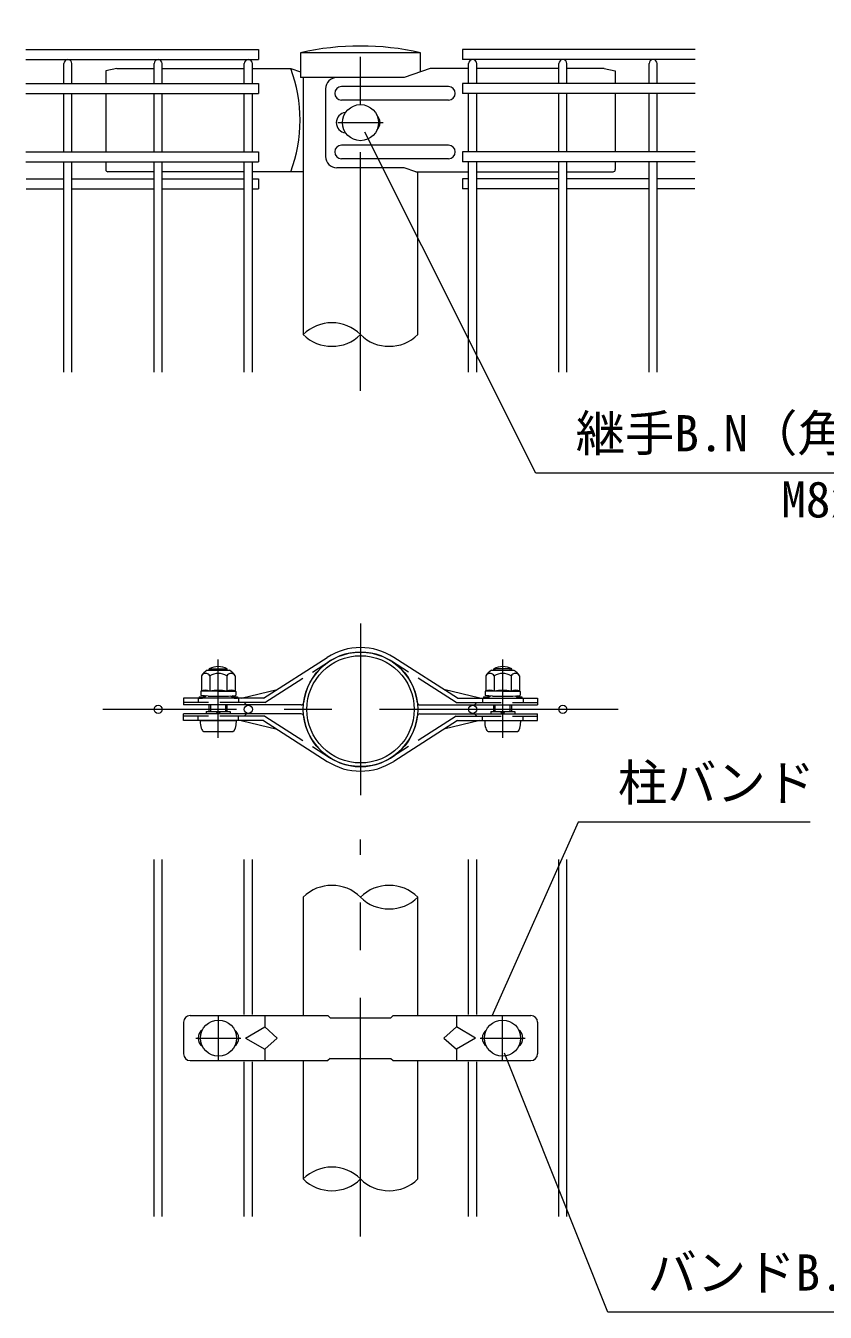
# Model space of a CAD drawing. Units: millimetres at full size; details may follow other scales. Extents: x -4200 to 4200, y -2970 to 2970.
# Drawn here: x 2304 to 3367, y -436 to 1276 of the extents above; entities that cross this region are included whole.
import ezdxf
from ezdxf.enums import TextEntityAlignment as Align

# ---------------------------------------------------------------- set-up
doc = ezdxf.new("R2010")
doc.units = ezdxf.units.MM
doc.header["$LTSCALE"] = 10
doc.linetypes.add('DASHED', pattern=[7.5, 6, -1.5])
doc.linetypes.add('USER1', pattern=[50.8, 31.75, -6.35, 6.35, -6.35])
for name, color, linetype, lineweight in [('0-2_D-STR-DIM', 7, 'Continuous', 13), ('0-4_D-STR2', 7, 'Continuous', 13), ('0-7_D-STR1', 1, 'Continuous', 18), ('0-9_D-BMK', 2, 'USER1', 13), ('0-A_D-STR3', 3, 'Continuous', 13), ('0-C_D-STR-TXT', 7, 'Continuous', 13)]:
    doc.layers.add(name, color=color, linetype=linetype, lineweight=lineweight)
doc.styles.add('ＭＳ ゴシック', font='')
doc.styles.get('ＭＳ ゴシック').set_extended_font_data('MS Gothic')

msp = doc.modelspace()

# ---------------------------------------------------------------- linework, layer by layer
at = {"layer": '0-2_D-STR-DIM'}
for centre, start, end in [((2710.8, 827.02), 45.18146, 134.81854), ((2710.8, 903.7), 225.18146, 314.81854), ((2787, 903.7), 225.18146, 314.81854), ((2710.8, 78.15), 45.18146, 134.81854), ((2787, 78.15), 45.18146, 134.81854), ((2787, 154.83), 225.18146, 314.81854), ((2710.8, -296.85), 45.18146, 134.81854), ((2710.8, -220.17), 225.18146, 314.81854), ((2787, -220.17), 225.18146, 314.81854)]:
    msp.add_arc(centre, 54.05, start, end, dxfattribs=at)
at = {"layer": '0-4_D-STR2'}
for p, q in [((2303.55, 1244.86), (2613.15, 1244.86)), ((2613.15, 1244.86), (2613.15, 1231.36)), ((3194.25, 1244.86), (2884.65, 1244.86)), ((2884.65, 1244.86), (2884.65, 1231.36)), ((2303.55, 1231.36), (2613.15, 1231.36)), ((2354.25, 1199.49), (2354.25, 1225.96)), ((2365.05, 1199.49), (2365.05, 1225.96)), ((2474.25, 1199.49), (2474.25, 1225.96)), ((2485.05, 1199.49), (2485.05, 1225.96)), ((2594.25, 1199.49), (2594.25, 1225.96)), ((2605.05, 1199.49), (2605.05, 1225.96)), ((3194.25, 1231.36), (2884.65, 1231.36)), ((2892.75, 1199.49), (2892.75, 1225.96)), ((2903.55, 1199.49), (2903.55, 1225.96)), ((3012.75, 1199.49), (3012.75, 1225.96)), ((3023.55, 1199.49), (3023.55, 1225.96)), ((3132.75, 1199.49), (3132.75, 1225.96)), ((3143.55, 1199.49), (3143.55, 1225.96)), ((2303.55, 1199.49), (2613.15, 1199.49)), ((2613.15, 1199.49), (2613.15, 1185.99)), ((3194.25, 1199.49), (2884.65, 1199.49)), ((2884.65, 1199.49), (2884.65, 1185.99)), ((2303.55, 1185.99), (2613.15, 1185.99)), ((2354.25, 1108.74), (2354.25, 1185.99)), ((2365.05, 1108.74), (2365.05, 1185.99)), ((2474.25, 1108.74), (2474.25, 1185.99)), ((2485.05, 1108.74), (2485.05, 1185.99)), ((2594.25, 1108.74), (2594.25, 1185.99)), ((2605.05, 1108.74), (2605.05, 1185.99)), ((3194.25, 1185.99), (2884.65, 1185.99)), ((2892.75, 1108.74), (2892.75, 1185.99)), ((2903.55, 1108.74), (2903.55, 1185.99)), ((3012.75, 1108.74), (3012.75, 1185.99)), ((3023.55, 1108.74), (3023.55, 1185.99)), ((3132.75, 1108.74), (3132.75, 1185.99)), ((3143.55, 1108.74), (3143.55, 1185.99)), ((2303.55, 1108.74), (2613.15, 1108.74)), ((2613.15, 1108.74), (2613.15, 1095.24)), ((3194.25, 1108.74), (2884.65, 1108.74)), ((2884.65, 1108.74), (2884.65, 1095.24)), ((2303.55, 1095.24), (2613.15, 1095.24)), ((2354.25, 815.36), (2354.25, 1095.24)), ((2365.05, 815.36), (2365.05, 1095.24)), ((2474.25, 815.36), (2474.25, 1095.24)), ((2485.05, 815.36), (2485.05, 1095.24)), ((2594.25, 815.36), (2594.25, 1095.24)), ((2605.05, 815.36), (2605.05, 1095.24)), ((3194.25, 1095.24), (2884.65, 1095.24)), ((2892.75, 815.36), (2892.75, 1095.24)), ((2903.55, 815.36), (2903.55, 1095.24)), ((3012.75, 815.36), (3012.75, 1095.24)), ((3023.55, 815.36), (3023.55, 1095.24)), ((3132.75, 815.36), (3132.75, 1095.24)), ((3143.55, 815.36), (3143.55, 1095.24)), ((2304.3, 1072.63), (2354.25, 1072.63)), ((2365.05, 1072.63), (2474.25, 1072.63)), ((2485.05, 1072.63), (2594.25, 1072.63)), ((2605.05, 1072.63), (2613.15, 1072.63)), ((2613.15, 1072.63), (2613.15, 1059.13)), ((2892.75, 1072.63), (2884.65, 1072.63)), ((2884.65, 1072.63), (2884.65, 1059.13)), ((3012.75, 1072.63), (2903.55, 1072.63)), ((3132.75, 1072.63), (3023.55, 1072.63)), ((3193.5, 1072.63), (3143.55, 1072.63)), ((2304.3, 1059.13), (2354.25, 1059.13)), ((2365.05, 1059.13), (2474.25, 1059.13)), ((2485.05, 1059.13), (2594.25, 1059.13)), ((2605.05, 1059.13), (2613.15, 1059.13)), ((2892.75, 1059.13), (2884.65, 1059.13)), ((3012.75, 1059.13), (2903.55, 1059.13)), ((3132.75, 1059.13), (3023.55, 1059.13)), ((3193.5, 1059.13), (3143.55, 1059.13)), ((2474.25, -308.51), (2474.25, 166.49)), ((2485.05, -308.51), (2485.05, 166.49)), ((2594.25, -39.51), (2594.25, 166.49)), ((2605.05, -39.51), (2605.05, 166.49)), ((2892.75, -39.51), (2892.75, 166.49)), ((2903.55, -39.51), (2903.55, 166.49)), ((3012.75, -308.51), (3012.75, 166.49)), ((3023.55, -308.51), (3023.55, 166.49)), ((2594.25, -308.51), (2594.25, -102.51)), ((2605.05, -308.51), (2605.05, -102.51)), ((2892.75, -308.51), (2892.75, -102.51)), ((2903.55, -308.51), (2903.55, -102.51))]:
    msp.add_line(p, q, dxfattribs=at)
for centre in [(2479.65, 366.49), (2599.65, 366.49), (2898.15, 366.49), (3018.15, 366.49)]:
    msp.add_circle(centre, 5.4, dxfattribs=at)
for centre in [(2359.65, 1225.96), (2479.65, 1225.96), (2599.65, 1225.96), (2898.15, 1225.96), (3018.15, 1225.96), (3138.15, 1225.96)]:
    msp.add_arc(centre, 5.4, 0, 180, dxfattribs=at)
at = {"layer": '0-7_D-STR1'}
for p, q in [((2828.7, 1240.36), (2669.1, 1240.36)), ((2669.1, 1240.36), (2669.1, 1207.36)), ((2828.7, 1214.88), (2828.7, 1240.36)), ((2806.97, 1207.36), (2669.1, 1207.36)), ((2672.7, 1207.36), (2672.7, 865.36)), ((2825.1, 865.36), (2825.1, 1081.91)), ((2672.7, 116.49), (2672.7, -41.01)), ((2825.1, -41.01), (2825.1, 116.49)), ((2672.7, -101.01), (2672.7, -258.51)), ((2825.1, -258.51), (2825.1, -101.01))]:
    msp.add_line(p, q, dxfattribs=at)
for radius in [76.2, 71.4]:
    msp.add_circle((2748.9, 366.49), radius, dxfattribs=at)
msp.add_arc((2748.9, 891.08), 358.28, 77.13052, 102.86948, dxfattribs=at)
at = {"layer": '0-9_D-BMK'}
for p, q in [((2748.9, 790.55), (2748.9, 1276.36)), ((2718.9, 1147.36), (2778.9, 1147.36)), ((2748.9, 480.79), (2748.9, 252.19)), ((2559.71, 328.41), (2559.71, 432.88)), ((2938.09, 328.41), (2938.09, 432.88)), ((3091.8, 366.49), (2406, 366.49)), ((2748.9, -335.19), (2748.9, 193.17)), ((2559.9, -101.01), (2559.9, -41.01)), ((2937.9, -101.01), (2937.9, -41.01)), ((2529.9, -71.01), (2589.9, -71.01)), ((2907.9, -71.01), (2967.9, -71.01))]:
    msp.add_line(p, q, dxfattribs=at)
at = {"layer": '0-A_D-STR3'}
for p, q in [((2424.9, 1219.36), (2409.9, 1216.36)), ((2409.9, 1216.36), (2409.9, 1199.49)), ((2424.9, 1219.36), (2474.25, 1219.36)), ((2485.05, 1219.36), (2594.25, 1219.36)), ((2605.05, 1219.36), (2656.17, 1219.36)), ((2656.17, 1219.36), (2669.1, 1214.88)), ((2841.64, 1219.36), (2806.97, 1207.36)), ((2892.75, 1219.36), (2841.64, 1219.36)), ((3012.75, 1219.36), (2903.55, 1219.36)), ((3072.9, 1219.36), (3023.55, 1219.36)), ((3072.9, 1219.36), (3087.9, 1216.36)), ((3087.9, 1216.36), (3087.9, 1199.49)), ((2806.97, 1207.36), (2717.44, 1207.36)), ((2409.9, 1185.99), (2409.9, 1108.74)), ((2702.44, 1192.36), (2702.44, 1102.36)), ((2865.9, 1195.36), (2723.67, 1195.36)), ((3087.9, 1185.99), (3087.9, 1108.74)), ((2865.9, 1177.36), (2723.67, 1177.36)), ((2865.9, 1117.36), (2723.67, 1117.36)), ((2865.9, 1099.36), (2723.67, 1099.36)), ((2409.9, 1095.24), (2409.9, 1084.91)), ((2474.25, 1081.91), (2412.9, 1081.91)), ((2594.25, 1081.91), (2485.05, 1081.91)), ((2672.7, 1081.91), (2605.05, 1081.91)), ((2806.97, 1087.36), (2717.44, 1087.36)), ((2822.72, 1081.91), (2806.97, 1087.36)), ((2822.72, 1081.91), (2892.75, 1081.91)), ((2903.55, 1081.91), (3012.75, 1081.91)), ((3023.55, 1081.91), (3084.9, 1081.91)), ((3087.9, 1095.24), (3087.9, 1084.91)), ((2619.97, 381.53), (2704.58, 435.71)), ((2877.84, 381.53), (2793.23, 435.71)), ((2544.71, 418.43), (2574.71, 418.43)), ((2547.71, 418.43), (2547.71, 420.45)), ((2547.71, 420.45), (2571.71, 420.45)), ((2549.75, 418.43), (2549.75, 420.45)), ((2569.68, 418.43), (2569.68, 420.45)), ((2571.71, 418.43), (2571.71, 420.45)), ((2923.09, 418.43), (2953.09, 418.43)), ((2926.09, 418.43), (2926.09, 420.45)), ((2950.09, 420.45), (2926.09, 420.45)), ((2928.12, 418.43), (2928.12, 420.45)), ((2948.06, 418.43), (2948.06, 420.45)), ((2950.09, 418.43), (2950.09, 420.45)), ((2537.2, 410.92), (2537.2, 390.83)), ((2548.46, 410.92), (2548.46, 390.53)), ((2570.97, 410.92), (2570.97, 390.53)), ((2582.23, 410.92), (2582.23, 390.83)), ((2915.58, 410.92), (2915.58, 390.83)), ((2926.84, 410.92), (2926.84, 390.53)), ((2949.35, 410.92), (2949.35, 390.53)), ((2960.61, 410.92), (2960.61, 390.83)), ((2619.97, 381.53), (2513.38, 381.53)), ((2513.38, 381.53), (2513.38, 372.53)), ((2532.71, 381.53), (2532.71, 375.53)), ((2532.71, 381.53), (2532.71, 375.53)), ((2534.21, 383.03), (2538.53, 383.03)), ((2534.21, 383.03), (2534.21, 381.53)), ((2534.21, 381.53), (2538.53, 381.53)), ((2536.46, 390.4), (2536.46, 385.39)), ((2559.71, 390.53), (2536.54, 390.53)), ((2537.2, 390.83), (2536.69, 390.69)), ((2546.21, 383.93), (2536.73, 385.1)), ((2539.41, 383.31), (2541.15, 384.55)), ((2540.28, 382.09), (2543.3, 384.25)), ((2546.21, 383.93), (2573.21, 383.93)), ((2559.71, 390.53), (2582.89, 390.53)), ((2573.21, 383.93), (2582.7, 385.1)), ((2579.15, 382.09), (2576.13, 384.25)), ((2580.02, 383.31), (2578.28, 384.55)), ((2580.9, 381.53), (2585.21, 381.53)), ((2582.96, 390.33), (2582.96, 385.39)), ((2586.72, 381.53), (2586.72, 375.53)), ((2586.72, 381.53), (2586.72, 375.53)), ((2590.06, 381.53), (2637.9, 393.02)), ((2907.75, 381.53), (2859.9, 393.02)), ((2911.09, 381.53), (2911.09, 375.53)), ((2912.59, 383.03), (2916.91, 383.03)), ((2912.59, 383.03), (2912.59, 381.53)), ((2912.59, 381.53), (2916.91, 381.53)), ((2914.84, 390.4), (2914.84, 385.39)), ((2938.09, 390.53), (2914.92, 390.53)), ((2915.58, 390.83), (2915.07, 390.69)), ((2924.59, 383.93), (2915.11, 385.1)), ((2917.78, 383.31), (2919.53, 384.55)), ((2918.66, 382.09), (2921.68, 384.25)), ((2924.59, 383.93), (2951.59, 383.93)), ((2938.09, 390.53), (2961.27, 390.53)), ((2951.59, 383.93), (2961.08, 385.1)), ((2957.53, 382.09), (2954.5, 384.25)), ((2958.4, 383.31), (2956.66, 384.55)), ((2959.27, 381.53), (2963.59, 381.53)), ((2961.34, 390.33), (2961.34, 385.39)), ((2965.1, 381.53), (2965.1, 375.53)), ((2670.17, 372.53), (2513.38, 372.53)), ((2670.17, 360.45), (2513.38, 360.45)), ((2513.38, 351.45), (2513.38, 360.45)), ((2543.76, 363.45), (2575.67, 363.45)), ((2543.76, 363.45), (2543.76, 360.45)), ((2547.71, 363.45), (2547.71, 372.53)), ((2549.75, 363.45), (2549.75, 372.53)), ((2556.53, 363.45), (2559.08, 360.45)), ((2560.35, 360.45), (2562.9, 363.45)), ((2569.68, 363.45), (2569.68, 372.53)), ((2571.71, 363.45), (2571.71, 372.53)), ((2575.67, 363.45), (2575.67, 360.45)), ((2594.22, 375.53), (2597.34, 372.53)), ((2594.22, 357.45), (2597.34, 360.45)), ((2827.64, 372.53), (2984.43, 372.53)), ((2827.64, 360.45), (2984.43, 360.45)), ((2903.59, 375.53), (2900.47, 372.53)), ((2903.59, 357.45), (2900.47, 360.45)), ((2922.14, 363.45), (2954.05, 363.45)), ((2922.14, 363.45), (2922.14, 360.45)), ((2926.09, 363.45), (2926.09, 372.53)), ((2928.12, 363.45), (2928.12, 372.53)), ((2934.91, 363.45), (2937.46, 360.45)), ((2938.73, 360.45), (2941.28, 363.45)), ((2948.06, 363.45), (2948.06, 372.53)), ((2950.09, 363.45), (2950.09, 372.53)), ((2954.05, 363.45), (2954.05, 360.45)), ((2619.97, 351.45), (2513.38, 351.45)), ((2532.71, 351.45), (2532.71, 357.45)), ((2535.71, 351.45), (2583.71, 351.45)), ((2586.72, 351.45), (2586.72, 357.45)), ((2586.72, 351.45), (2586.72, 357.45)), ((2590.06, 351.45), (2637.9, 339.96)), ((2619.97, 351.45), (2704.58, 297.27)), ((2877.84, 351.45), (2793.23, 297.27)), ((2907.75, 351.45), (2859.9, 339.96)), ((2911.09, 351.45), (2911.09, 357.45)), ((2914.09, 351.45), (2962.09, 351.45)), ((2965.1, 351.45), (2965.1, 357.45)), ((2540.21, 337.05), (2579.21, 337.05)), ((2918.59, 337.05), (2957.59, 337.05)), ((2513.4, -50.01), (2513.4, -92.01)), ((2522.4, -41.01), (2705.4, -41.01)), ((2621.4, -41.01), (2621.4, -56.01)), ((2708.4, -44.01), (2705.4, -41.01)), ((2708.4, -44.01), (2789.4, -44.01)), ((2789.4, -44.01), (2792.4, -41.01)), ((2792.4, -41.01), (2975.4, -41.01)), ((2876.4, -41.01), (2876.4, -56.01)), ((2984.4, -50.01), (2984.4, -92.01)), ((2595.9, -71.01), (2621.4, -56.01)), ((2595.9, -71.01), (2621.4, -86.01)), ((2901.9, -71.01), (2876.4, -86.01)), ((2522.4, -101.01), (2705.4, -101.01)), ((2708.4, -98.01), (2705.4, -101.01)), ((2708.4, -98.01), (2789.4, -98.01)), ((2789.4, -98.01), (2792.4, -101.01)), ((2792.4, -101.01), (2975.4, -101.01)), ((2876.4, -86.01), (2876.4, -101.01))]:
    msp.add_line(p, q, dxfattribs=at)
at = {"layer": '0-A_D-STR3', "linetype": 'DASHED'}
for p, q in [((2621.72, 375.53), (2707.81, 430.66)), ((2876.09, 375.53), (2790, 430.66)), ((2621.72, 375.53), (2513.38, 375.53)), ((2876.09, 375.53), (2984.43, 375.53)), ((2621.72, 357.45), (2513.38, 357.45)), ((2621.72, 357.45), (2707.81, 302.32)), ((2876.09, 357.45), (2790, 302.32)), ((2876.09, 357.45), (2984.43, 357.45))]:
    msp.add_line(p, q, dxfattribs=at)
at = {"layer": '0-A_D-STR3'}
for points in [[(2580.9, 383.03), (2585.21, 383.03), (2585.21, 381.53)], [(2877.84, 381.53), (2984.43, 381.53), (2984.43, 372.53)], [(2959.27, 383.03), (2963.59, 383.03), (2963.59, 381.53)], [(2877.84, 351.45), (2984.43, 351.45), (2984.43, 360.45)], [(2621.4, -56.01), (2637.9, -71.01), (2621.4, -86.01), (2621.4, -101.01)], [(2901.9, -71.01), (2876.4, -56.01), (2859.9, -71.01), (2876.4, -86.01)]]:
    msp.add_lwpolyline(points, dxfattribs=at)
for centre in [(2748.9, 1147.36), (2559.9, -71.01), (2937.9, -71.01)]:
    msp.add_circle(centre, 24, dxfattribs=at)
for centre, radius, start, end in [((2469.52, 1150.64), 198.9, 339.78603, 20.21397), ((2717.44, 1192.36), 15, 90, 180), ((2723.67, 1186.36), 9, 90, 270), ((2865.9, 1186.36), 9, 270, 90), ((2730.2, 1147.36), 13.5, 94.99037, 265.00963), ((2761.47, 1147.36), 13.5, 314.07965, 45.92035), ((2723.67, 1108.36), 9, 90, 270), ((2865.9, 1108.36), 9, 270, 90), ((2717.44, 1102.36), 15, 180, 270), ((2412.9, 1084.91), 3, 180, 270), ((3084.9, 1084.91), 3, 270, 0), ((2748.9, 366.49), 82.2, 57.3664, 122.6336), ((2748.9, 366.49), 76.2, 6.55535, 173.44465), ((2557.48, 398.11), 24, 122.13463, 147.68315), ((2542.83, 407.87), 6.4, 28.45309, 151.54691), ((2559.71, 397.95), 25.5, 61.92751, 118.07249), ((2559.71, 393.64), 20.62, 90, 123.09348), ((2559.71, 393.64), 20.62, 56.90652, 90), ((2576.6, 407.87), 6.4, 28.45309, 151.54691), ((2561.95, 398.11), 24, 32.31685, 57.86537), ((2935.86, 398.11), 24, 122.13463, 147.68315), ((2921.21, 407.87), 6.4, 28.45309, 151.54691), ((2938.09, 397.95), 25.5, 61.92751, 118.07249), ((2938.09, 393.64), 20.62, 90, 123.09348), ((2938.09, 393.64), 20.62, 56.90652, 90), ((2954.98, 407.87), 6.4, 28.45309, 151.54691), ((2940.33, 398.11), 24, 32.31685, 57.86537), ((2536.76, 390.4), 0.3, 105, 180), ((2536.76, 385.39), 0.3, 180, 263), ((2542.83, 375.88), 15.97, 69.37322, 112.7756), ((2538.53, 384.53), 1.5, 270, 305.53768), ((2538.53, 384.53), 3, 270, 305.53768), ((2544.18, 383.03), 1.5, 123.43373, 125.53768), ((2559.71, 328.26), 63.57, 90, 100.20031), ((2559.71, 328.26), 63.57, 79.79969, 90), ((2576.6, 375.88), 15.97, 67.2244, 110.62678), ((2575.25, 383.03), 1.5, 54.46232, 56.56627), ((2580.9, 384.53), 3, 234.46232, 270), ((2580.9, 384.53), 1.5, 234.46232, 270), ((2582.66, 385.39), 0.3, 277, 0), ((2582.66, 390.33), 0.3, 0, 67.2244), ((2915.14, 390.4), 0.3, 105, 180), ((2915.14, 385.39), 0.3, 180, 263), ((2921.21, 375.88), 15.97, 69.37322, 112.7756), ((2916.91, 384.53), 1.5, 270, 305.53768), ((2916.91, 384.53), 3, 270, 305.53768), ((2922.56, 383.03), 1.5, 123.43373, 125.53768), ((2938.09, 328.26), 63.57, 90, 100.20031), ((2938.09, 328.26), 63.57, 79.79969, 90), ((2954.98, 375.88), 15.97, 67.2244, 110.62678), ((2953.63, 383.03), 1.5, 54.46232, 56.56627), ((2959.27, 384.53), 3, 234.46232, 270), ((2959.27, 384.53), 1.5, 234.46232, 270), ((2961.04, 385.39), 0.3, 277, 0), ((2961.04, 390.33), 0.3, 0, 67.2244), ((2670.22, 375.53), 3, 268.91908, 353.44465), ((2670.22, 357.45), 3, 6.55535, 91.08092), ((2827.59, 375.53), 3, 186.55535, 271.08092), ((2827.59, 357.45), 3, 88.91908, 173.44465), ((2748.9, 366.49), 76.2, 186.55535, 353.44465), ((2748.9, 366.49), 82.2, 237.3664, 302.6336), ((2522.4, -50.01), 9, 90, 180), ((2975.4, -50.01), 9, 0, 90), ((2546.4, -71.01), 13.5, 125.46791, 234.53209), ((2573.4, -71.01), 13.5, 305.46791, 54.53209), ((2924.4, -71.01), 13.5, 125.46791, 234.53209), ((2951.4, -71.01), 13.5, 305.46791, 54.53209), ((2522.4, -92.01), 9, 180, 270), ((2975.4, -92.01), 9, 270, 0)]:
    msp.add_arc(centre, radius, start, end, dxfattribs=at)
for centre, start_param, end_param in [((2540.21, 351.45), 1.5707963, 3.1415927), ((2579.21, 351.45), 3.1415927, 4.712389), ((2918.59, 351.45), 1.5707963, 3.1415927), ((2957.59, 351.45), 3.1415927, 4.712389)]:
    msp.add_ellipse(centre, major_axis=(0, 14.4), ratio=0.3125, start_param=start_param, end_param=end_param, dxfattribs=at)
at = {"layer": '0-C_D-STR-TXT'}
for points in [[(3478.08, 681.03), (2981.97, 681.03), (2754.83, 1134.87)], [(3347.14, 216.3), (3038.35, 216.3), (2923.39, -41.74)], [(3638.58, -435.98), (3078.01, -435.98), (2940.35, -91.34)]]:
    msp.add_lwpolyline(points, dxfattribs=at)

# ---------------------------------------------------------------- texts
at = {"layer": '0-C_D-STR-TXT', "style": 'ＭＳ ゴシック'}
for s, p in [('継手B.N（角根）', (3035.18, 695.52)), ('M8x70', (3308.61, 607.49)), ('柱バンド', (3091.31, 230.41)), ('バンドB.N（角根）', (3130.71, -421.49))]:
    msp.add_text(s, height=48.09, dxfattribs=at).set_placement(p, align=Align.BOTTOM_LEFT)

doc.saveas('drawing.dxf')
